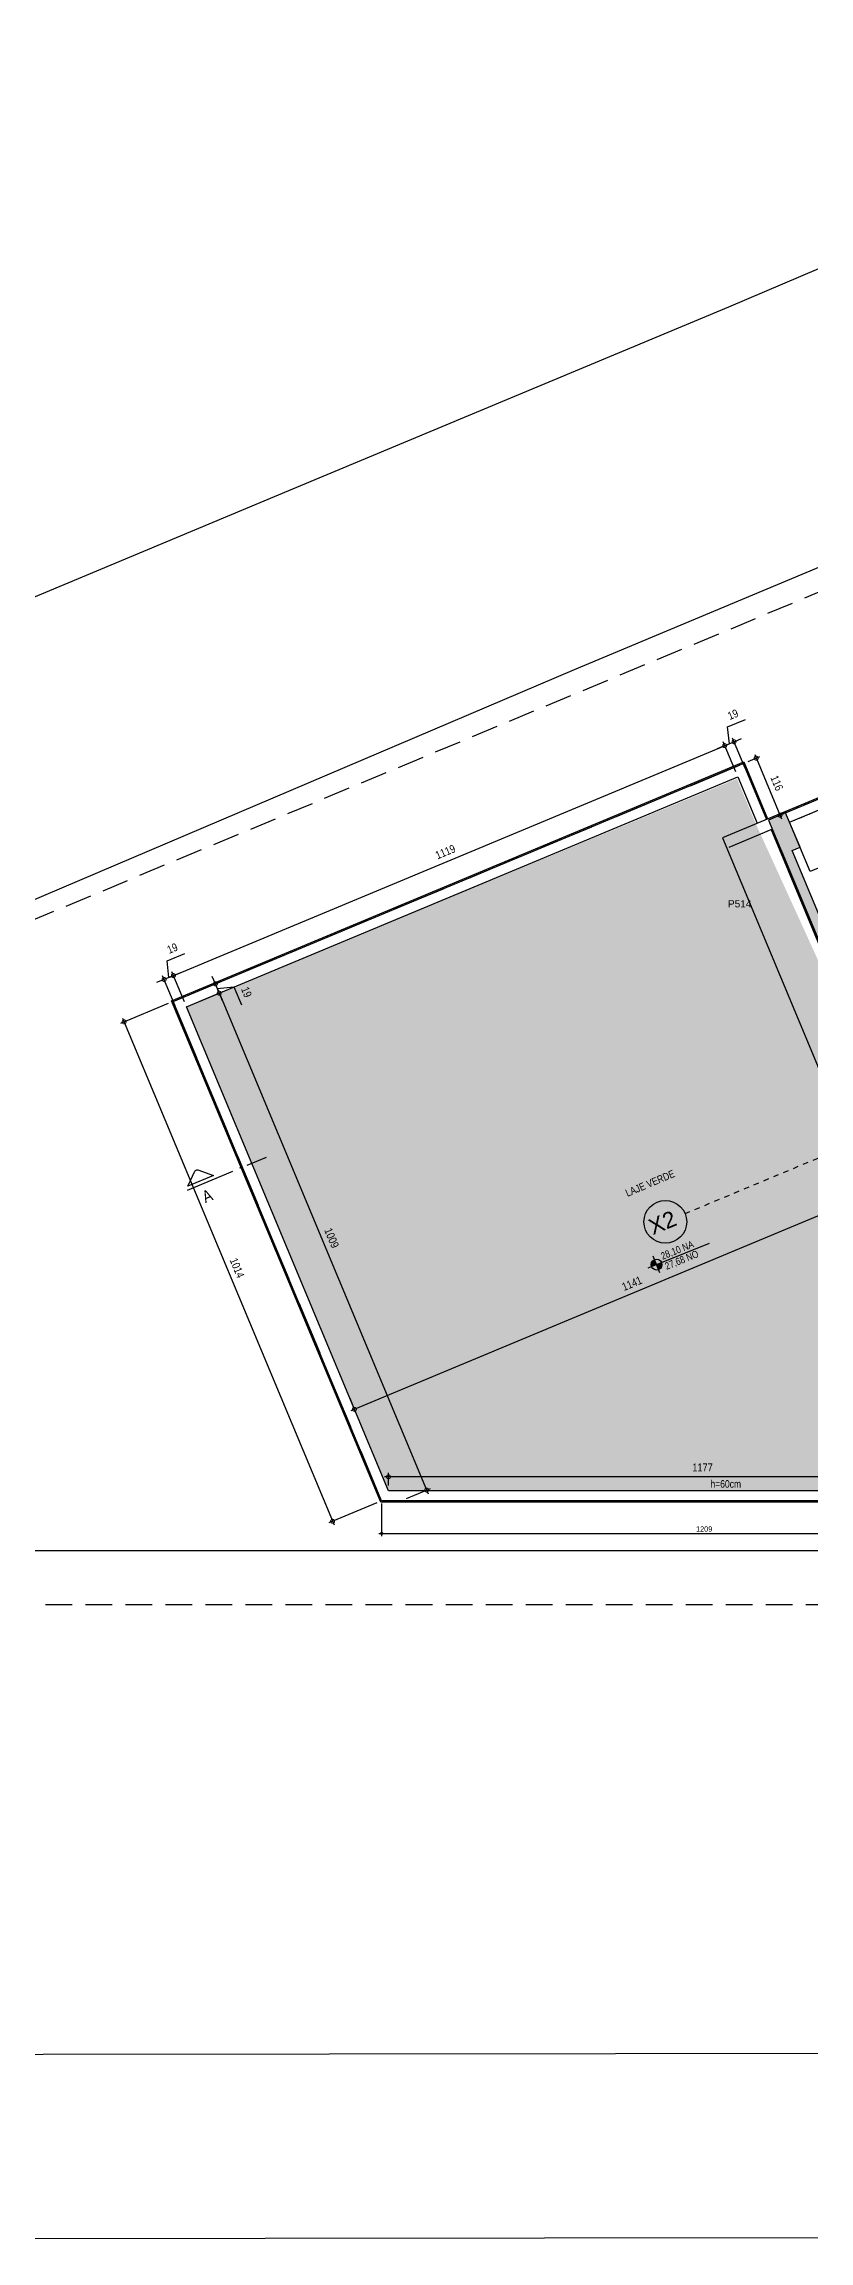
# Model space of a CAD drawing. Header units: metres. Extents: x -133 to 570, y -18 to 184.
# Drawn here: x -89.92 to -75.58, y -17.96 to 23.22 of the extents above; entities that cross this region are included whole.
import ezdxf
from ezdxf.enums import TextEntityAlignment as Align

# ---------------------------------------------------------------- set-up
doc = ezdxf.new("R2010")
doc.units = ezdxf.units.M
doc.linetypes.add('DASHEDX2', pattern=[1.5, 1, -0.5])
doc.linetypes.add('ESTILO_TQS_0004', pattern=[1.12, 0.5, -0.2, 0.01, -0.2, 0.01, -0.2])
for name, color, linetype in [('1', 232, 'DASHEDX2'), ('205', 232, 'ESTILO_TQS_0004'), ('242', 3, 'Continuous'), ('28', 232, 'Continuous'), ('29', 232, 'Continuous'), ('3', 2, 'Continuous'), ('9', 232, 'Continuous'), ('ARQ-ALV ACAB', 4, 'Continuous'), ('ARQ-ALV OSSO', 5, 'Continuous'), ('ARQ-AUX1', 1, 'Continuous'), ('ARQ-AUX2', 2, 'Continuous'), ('ARQ-DIM', 2, 'Continuous'), ('ARQ-DIM EMBASAM', 2, 'Continuous'), ('ARQ-EST', 2, 'Continuous'), ('ARQ-PRJ', 7, 'DASHEDX2'), ('ARQ-SIM', 1, 'Continuous'), ('ARQ-SIM EMBASAM', 1, 'Continuous'), ('ARQ-TXT EMBASAM', 2, 'Continuous'), ('ARQ-VG', 1, 'Continuous'), ('ARQ-VRD', 84, 'Continuous'), ('terreno', 7, 'Continuous')]:
    doc.layers.add(name, color=color, linetype=linetype)
doc.styles.add('Adesa', font='ARIALN.TTF')
doc.styles.get("Standard").update_dxf_attribs({"font": 'arial.ttf'})
doc.dimstyles.new('ADESA 1-0050', dxfattribs={"dimtxt": 0.1, "dimasz": 0.1, "dimexe": 0.05, "dimexo": 0.05, "dimgap": 0.03, "dimtad": 1, "dimdec": 1, "dimlfac": 100, "dimzin": 12, "dimtxsty": 'Adesa', "dimblk": 'DOTSMALL', "dimcen": 1, "dimdle": 0.05, "dimclrd": 1, "dimclre": 1, "dimclrt": 256, "dimazin": 3, "dimtm": 1e-09, "dimtfac": 1, "dimtdec": 1, "dimtmove": 1, "dimatfit": 0, "dimldrblk": 'DOTSMALL', "dimfxl": 0.8, "dimtvp": 2, "dimtolj": 1, "dimtzin": 0, "dimarcsym": 0})
doc.dimstyles.new('ADESA 1-0075', dxfattribs={"dimtxt": 0.15, "dimasz": 0.15, "dimexe": 0.075, "dimexo": 0.1, "dimgap": 0.1, "dimtad": 1, "dimdec": 1, "dimlfac": 100, "dimzin": 12, "dimtxsty": 'Adesa', "dimblk": 'DOTSMALL', "dimcen": 1, "dimdle": 0.075, "dimclrd": 1, "dimclre": 1, "dimclrt": 256, "dimazin": 3, "dimtm": 1e-09, "dimtfac": 1, "dimtdec": 1, "dimtmove": 1, "dimatfit": 0, "dimldrblk": 'DOTSMALL', "dimfxl": 0.8, "dimtvp": 2, "dimtolj": 1, "dimtzin": 0, "dimarcsym": 0})

# ---------------------------------------------------------------- blocks, each defined once
blk = doc.blocks.new('JHGHJ')
blk.add_lwpolyline([(0.9, 2), (-0.1, 2), (-0.1, 0), (0.9, 0)], close=True)
at = {"insert": (0.005, 1.873), "char_height": 0.14, "attachment_point": 1, "style": 'Adesa'}
blk.add_mtext_dynamic_manual_height_columns('M', width=0.37031, gutter_width=1, heights=[0], dxfattribs=at)
blk = doc.blocks.new('_DotSmall')
at = {"color": 0, "linetype": 'ByBlock', "const_width": 0.5}
blk.add_lwpolyline([(-0.0625, 0, 1), (0.0625, 0, 1)], format="xyb", close=True, dxfattribs=at)
blk = doc.blocks.new('*D171')
at = {"layer": 'ARQ-DIM EMBASAM', "color": 1, "lineweight": -2, "transparency": 16777216}
for p, q in [((-83.59, -4.135), (-83.59, -4.745)), ((-71.504, -4.135), (-71.504, -4.745)), ((-83.64, -4.695), (-71.454, -4.695))]:
    blk.add_line(p, q, dxfattribs=at)
at = {"layer": 'Defpoints', "color": 0, "transparency": 16777216}
for p in [(-83.59, -4.085), (-71.504, -4.085), (-71.504, -4.695)]:
    blk.add_point(p, dxfattribs=at)
at = {"layer": 'ARQ-DIM EMBASAM', "color": 1, "lineweight": -2, "transparency": 16777216, "xscale": 0.1, "yscale": 0.1, "zscale": 0.1, "rotation": 180}
blk.add_blockref('_DotSmall', (-83.59, -4.695), dxfattribs=at)
at = {"layer": 'ARQ-DIM EMBASAM', "color": 1, "lineweight": -2, "transparency": 16777216, "xscale": 0.1, "yscale": 0.1, "zscale": 0.1}
blk.add_blockref('_DotSmall', (-71.504, -4.695), dxfattribs=at)
at = {"layer": 'ARQ-DIM EMBASAM', "transparency": 16777216, "insert": (-77.547, -4.614), "char_height": 0.1, "attachment_point": 5, "style": 'Adesa'}
blk.add_mtext('\\A1;1209', dxfattribs=at)
blk = doc.blocks.new('ADESA-SIM CORT')
at = {"color": 2}
for points in [[(0.521, 0), (0, 0)], [(0.706, 0), (0.729, 0)], [(2.14, 0), (0.914, 0)]]:
    blk.add_lwpolyline(points, dxfattribs=at)
at = {"color": 3}
blk.add_lwpolyline([(1.712, 0.367), (1.4, 0.086), (2.1, 0.086), (1.788, 0.367)], dxfattribs=at)
blk.add_lwpolyline([(1.788, 0.367, 0.267949), (1.712, 0.367)], format="xyb", dxfattribs=at)
at = {"color": 3, "style": 'Adesa'}
blk.add_attdef('A', text='', height=0.35, dxfattribs=at).set_placement((1.739, -0.325), align=Align.MIDDLE_CENTER)
blk = doc.blocks.new('*D203')
at = {"layer": 'ARQ-DIM EMBASAM', "color": 1, "lineweight": -2, "transparency": 16777216}
for p, q in [((-76.601, 9.904), (-76.097, 8.697)), ((-76.724, 9.771), (-76.503, 9.864)), ((-76.279, 8.703), (-76.057, 8.795))]:
    blk.add_line(p, q, dxfattribs=at)
at = {"layer": 'Defpoints', "color": 0, "transparency": 16777216}
for p in [(-76.817, 9.733), (-76.371, 8.664), (-76.126, 8.766)]:
    blk.add_point(p, dxfattribs=at)
at = {"layer": 'ARQ-DIM EMBASAM', "color": 1, "lineweight": -2, "transparency": 16777216, "xscale": 0.15, "yscale": 0.15, "zscale": 0.15}
for p, rotation in [((-76.572, 9.835), 112.6485459448839), ((-76.126, 8.766), 292.6485459448839)]:
    blk.add_blockref('_DotSmall', p, dxfattribs=dict(at, rotation=rotation))
at = {"layer": 'ARQ-DIM EMBASAM', "transparency": 16777216, "insert": (-76.186, 9.369), "char_height": 0.15, "attachment_point": 5, "rotation": 292.6485, "style": 'Adesa'}
blk.add_mtext('\\A1;116', dxfattribs=at)
blk = doc.blocks.new('*D204')
at = {"layer": 'ARQ-DIM EMBASAM', "color": 1, "lineweight": -2, "transparency": 16777216}
for p, q in [((-87.588, 5.238), (-88.484, 4.864)), ((-88.444, 4.962), (-84.48, -4.537)), ((-83.682, -4.123), (-84.578, -4.497))]:
    blk.add_line(p, q, dxfattribs=at)
at = {"layer": 'Defpoints', "color": 0, "transparency": 16777216}
for p in [(-87.496, 5.276), (-83.59, -4.085), (-84.509, -4.468)]:
    blk.add_point(p, dxfattribs=at)
at = {"layer": 'ARQ-DIM EMBASAM', "color": 1, "lineweight": -2, "transparency": 16777216, "xscale": 0.15, "yscale": 0.15, "zscale": 0.15}
for p, rotation in [((-88.415, 4.893), 112.6487376832031), ((-84.509, -4.468), 292.6487376832031)]:
    blk.add_blockref('_DotSmall', p, dxfattribs=dict(at, rotation=rotation))
at = {"layer": 'ARQ-DIM EMBASAM', "transparency": 16777216, "insert": (-86.299, 0.28), "char_height": 0.15, "attachment_point": 5, "rotation": 292.6487, "style": 'Adesa'}
blk.add_mtext('\\A1;1014', dxfattribs=at)
blk = doc.blocks.new('NipAcOs')
at = {"layer": 'ARQ-SIM'}
h = blk.add_hatch(color=256, dxfattribs=at)
h.dxf.hatch_style = 1
h.paths.add_polyline_path([(0, 0.15, 0.414214), (-0.15, 0), (0, 0)])
h.paths.add_polyline_path([(0.15, 0), (0, 0), (0, -0.15, 0.414214)])
for p, q in [((-0.25, 0), (0.15, 0)), ((0, -0.25), (0, 0.25)), ((0.15, 0), (1.583, 0))]:
    blk.add_line(p, q, dxfattribs=at)
blk.add_circle((0, 0), 0.15, dxfattribs=at)
at = {"style": 'Adesa'}
for p in [(0.204, 0.06), (0.204, -0.24)]:
    blk.add_attdef('000,00', p, '', height=0.2, dxfattribs=at)
blk = doc.blocks.new('*D256')
at = {"layer": 'ARQ-DIM EMBASAM', "color": 1, "lineweight": -2, "transparency": 16777216}
for p, q in [((-73.655, 2.234), (-73.539, 1.955)), ((-73.499, 2.053), (-84.169, -2.399)), ((-84.187, -2.161), (-84.071, -2.439))]:
    blk.add_line(p, q, dxfattribs=at)
at = {"layer": 'Defpoints', "color": 0, "transparency": 16777216}
for p in [(-73.694, 2.326), (-84.225, -2.069), (-84.1, -2.37)]:
    blk.add_point(p, dxfattribs=at)
at = {"layer": 'ARQ-DIM EMBASAM', "color": 1, "lineweight": -2, "transparency": 16777216, "xscale": 0.15, "yscale": 0.15, "zscale": 0.15}
for p, rotation in [((-73.568, 2.024), 22.64874398393606), ((-84.1, -2.37), 202.6487439839361)]:
    blk.add_blockref('_DotSmall', p, dxfattribs=dict(at, rotation=rotation))
at = {"layer": 'ARQ-DIM EMBASAM', "transparency": 16777216, "insert": (-78.901, -0.011), "char_height": 0.15, "attachment_point": 5, "rotation": 22.6487, "style": 'Adesa'}
blk.add_mtext('\\A1;1141', dxfattribs=at)
blk = doc.blocks.new('*D257')
at = {"layer": 'ARQ-DIM EMBASAM', "color": 1, "lineweight": -2, "transparency": 16777216}
for p, q in [((-87.011, 5.272), (-86.564, 5.459)), ((-86.662, 5.499), (-82.718, -3.953)), ((-83.125, -4.042), (-82.678, -3.855))]:
    blk.add_line(p, q, dxfattribs=at)
at = {"layer": 'Defpoints', "color": 0, "transparency": 16777216}
for p in [(-87.104, 5.234), (-83.218, -4.08), (-82.747, -3.884)]:
    blk.add_point(p, dxfattribs=at)
at = {"layer": 'ARQ-DIM EMBASAM', "color": 1, "lineweight": -2, "transparency": 16777216, "xscale": 0.15, "yscale": 0.15, "zscale": 0.15}
for p, rotation in [((-86.633, 5.43), 112.6487440710649), ((-82.747, -3.884), 292.6487440710649)]:
    blk.add_blockref('_DotSmall', p, dxfattribs=dict(at, rotation=rotation))
at = {"layer": 'ARQ-DIM EMBASAM', "transparency": 16777216, "insert": (-84.527, 0.841), "char_height": 0.15, "attachment_point": 5, "rotation": 292.6487, "style": 'Adesa'}
blk.add_mtext('\\A1;1009', dxfattribs=at)
blk = doc.blocks.new('*D258')
at = {"layer": 'ARQ-DIM EMBASAM', "color": 1, "lineweight": -2, "transparency": 16777216}
for p, q in [((-86.769, 5.579), (-86.637, 5.634)), ((-86.706, 5.605), (-86.764, 5.744)), ((-86.633, 5.43), (-86.706, 5.605)), ((-86.633, 5.43), (-86.706, 5.605)), ((-86.695, 5.404), (-86.564, 5.459)), ((-86.67, 5.517), (-86.357, 5.55)), ((-86.633, 5.43), (-86.576, 5.291)), ((-86.357, 5.55), (-86.216, 5.213))]:
    blk.add_line(p, q, dxfattribs=at)
at = {"layer": 'Defpoints', "color": 0, "transparency": 16777216}
for p in [(-86.861, 5.541), (-86.788, 5.365), (-86.706, 5.605)]:
    blk.add_point(p, dxfattribs=at)
at = {"layer": 'ARQ-DIM EMBASAM', "color": 1, "lineweight": -2, "transparency": 16777216, "xscale": 0.15, "yscale": 0.15, "zscale": 0.15}
for p, rotation in [((-86.706, 5.605), 292.6511610020187), ((-86.633, 5.43), 112.6511610020188)]:
    blk.add_blockref('_DotSmall', p, dxfattribs=dict(at, rotation=rotation))
at = {"layer": 'ARQ-DIM EMBASAM', "transparency": 16777216, "insert": (-86.123, 5.45), "char_height": 0.15, "attachment_point": 5, "rotation": 292.6512, "style": 'Adesa'}
blk.add_mtext('\\A1;19', dxfattribs=at)
blk = doc.blocks.new('*D260')
at = {"layer": 'ARQ-DIM EMBASAM', "color": 1, "lineweight": -2, "transparency": 16777216}
for p, q in [((-71.618, -3.635), (-83.538, -3.635)), ((-83.463, -3.795), (-83.463, -3.56)), ((-71.693, -3.795), (-71.693, -3.56))]:
    blk.add_line(p, q, dxfattribs=at)
at = {"layer": 'Defpoints', "color": 0, "transparency": 16777216}
for p in [(-83.463, -3.635), (-83.463, -3.895), (-71.693, -3.895)]:
    blk.add_point(p, dxfattribs=at)
at = {"layer": 'ARQ-DIM EMBASAM', "color": 1, "lineweight": -2, "transparency": 16777216, "xscale": 0.15, "yscale": 0.15, "zscale": 0.15, "rotation": 180}
blk.add_blockref('_DotSmall', (-83.463, -3.635), dxfattribs=at)
at = {"layer": 'ARQ-DIM EMBASAM', "color": 1, "lineweight": -2, "transparency": 16777216, "xscale": 0.15, "yscale": 0.15, "zscale": 0.15}
blk.add_blockref('_DotSmall', (-71.693, -3.635), dxfattribs=at)
at = {"layer": 'ARQ-DIM EMBASAM', "transparency": 16777216, "insert": (-77.578, -3.46), "char_height": 0.15, "attachment_point": 5, "style": 'Adesa'}
blk.add_mtext('\\A1;1177', dxfattribs=at)
blk = doc.blocks.new('*D261')
at = {"layer": 'ARQ-DIM', "color": 1, "lineweight": -2, "transparency": 16777216}
for p, q in [((-87.612, 6.037), (-87.276, 6.177)), ((-87.58, 5.723), (-87.612, 6.037)), ((-87.286, 5.266), (-87.521, 5.829)), ((-87.492, 5.76), (-87.354, 5.818)), ((-87.667, 5.687), (-87.806, 5.629)), ((-87.461, 5.193), (-87.696, 5.756)), ((-87.492, 5.76), (-87.667, 5.687)), ((-87.492, 5.76), (-87.667, 5.687))]:
    blk.add_line(p, q, dxfattribs=at)
at = {"layer": 'Defpoints', "color": 0, "transparency": 16777216}
for p in [(-87.667, 5.687), (-87.423, 5.101, 0), (-87.248, 5.174, 0)]:
    blk.add_point(p, dxfattribs=at)
at = {"layer": 'ARQ-DIM', "color": 1, "lineweight": -2, "transparency": 16777216, "xscale": 0.15, "yscale": 0.15, "zscale": 0.15}
for p, rotation in [((-87.492, 5.76), 202.6487376832032), ((-87.667, 5.687), 22.64873768320324)]:
    blk.add_blockref('_DotSmall', p, dxfattribs=dict(at, rotation=rotation))
at = {"layer": 'ARQ-DIM', "transparency": 16777216, "insert": (-87.512, 6.27), "char_height": 0.15, "attachment_point": 5, "rotation": 22.6487, "style": 'Adesa'}
blk.add_mtext('\\A1;19', dxfattribs=at)
blk = doc.blocks.new('*D262')
at = {"layer": 'ARQ-DIM', "color": 1, "lineweight": -2, "transparency": 16777216}
for p, q in [((-87.561, 5.731), (-77.094, 10.099)), ((-76.957, 9.576), (-77.192, 10.139)), ((-87.286, 5.266), (-87.521, 5.829))]:
    blk.add_line(p, q, dxfattribs=at)
at = {"layer": 'Defpoints', "color": 0, "transparency": 16777216}
for p in [(-77.163, 10.07), (-76.919, 9.484, 0), (-87.248, 5.174, 0)]:
    blk.add_point(p, dxfattribs=at)
at = {"layer": 'ARQ-DIM', "color": 1, "lineweight": -2, "transparency": 16777216, "xscale": 0.15, "yscale": 0.15, "zscale": 0.15}
for p, rotation in [((-77.163, 10.07), 22.64873028997257), ((-87.492, 5.76), 202.6487302899726)]:
    blk.add_blockref('_DotSmall', p, dxfattribs=dict(at, rotation=rotation))
at = {"layer": 'ARQ-DIM', "transparency": 16777216, "insert": (-82.396, 8.078), "char_height": 0.15, "attachment_point": 5, "rotation": 22.6487, "style": 'Adesa'}
blk.add_mtext('\\A1;1119', dxfattribs=at)
blk = doc.blocks.new('*D263')
at = {"layer": 'ARQ-DIM', "color": 1, "lineweight": -2, "transparency": 16777216}
for p, q in [((-77.108, 10.42), (-76.771, 10.56)), ((-77.075, 10.106), (-77.108, 10.42)), ((-77.163, 10.07), (-77.302, 10.012)), ((-76.957, 9.576), (-77.192, 10.139)), ((-77.163, 10.07), (-76.988, 10.143)), ((-77.163, 10.07), (-76.988, 10.143)), ((-76.782, 9.649), (-77.017, 10.212)), ((-76.988, 10.143), (-76.849, 10.201))]:
    blk.add_line(p, q, dxfattribs=at)
at = {"layer": 'Defpoints', "color": 0, "transparency": 16777216}
for p in [(-76.988, 10.143), (-76.919, 9.484, 0), (-76.743, 9.557, 0)]:
    blk.add_point(p, dxfattribs=at)
at = {"layer": 'ARQ-DIM', "color": 1, "lineweight": -2, "transparency": 16777216, "xscale": 0.15, "yscale": 0.15, "zscale": 0.15}
for p, rotation in [((-77.163, 10.07), 22.64873028997242), ((-76.988, 10.143), 202.6487302899724)]:
    blk.add_blockref('_DotSmall', p, dxfattribs=dict(at, rotation=rotation))
at = {"layer": 'ARQ-DIM', "transparency": 16777216, "insert": (-77.008, 10.653), "char_height": 0.15, "attachment_point": 5, "rotation": 22.6487, "style": 'Adesa'}
blk.add_mtext('\\A1;19', dxfattribs=at)
blk = doc.blocks.new('terreno + circ vert')
at = {"layer": 'ARQ-AUX1'}
blk.add_lwpolyline([(-108.1435, 15.4387), (-108.0132, 11.2444, 0.5256856), (-102.4716, 7.6784), (-85.2527, 14.881), (-77.0823, 18.2944), (-68.6961, 21.8707), (-34.2915, 36.5881, 0.3100349), (-31.8672, 40.4096), (-32.0392, 45.1872)], format="xyb", dxfattribs=at)
for points in [[(-132.8558, -14.5091), (76.3731, -14.2627)], [(-132.8514, -17.9591), (76.3775, -17.7127)]]:
    blk.add_lwpolyline(points, dxfattribs=at)
at = {"layer": 'ARQ-AUX2'}
blk.add_lwpolyline([(-38.7204, -5.025), (-98.7204, -5.025), (-98.7204, -6.3233), (-100.1347, -7.6164, -0.2181845), (-104.0373, -5.9813, -0.3681428), (-104.1124, 0.3352, -0.1038207), (-102.2922, 1.9977), (-101.1746, 2.4667), (-79.9769, 11.499), (-64.6872, 17.9037), (-47.6349, 25.1734, 0.004837), (-33.9339, 29.6502, 0.3216599)], format="xyb", dxfattribs=at)
at = {"layer": 'ARQ-EST', "color": 102}
blk.add_lwpolyline([(45.0315, 1.1617, 0.011807), (45.0465, 1.811), (45.1211, 8.4606), (42.945, 9.4812), (35.5548, 12.9472), (27.5061, 16.8929), (22.1014, 19.5405), (15.0017, 23.0148), (8.3251, 26.282), (0.4895, 30.0914), (-5.8932, 33.2362), (-11.2422, 35.8718), (-77.2068, 8.3436), (-72.4625, -3.025), (39.7459, -3.025), (40.5291, -3.025, 0.3925275), (45.0315, 1.1617)], format="xyb", dxfattribs=at)
at = {"layer": 'ARQ-PRJ', "color": 1, "ltscale": 0.5}
blk.add_lwpolyline([(48.0419, 1.3908), (48.1056, 7.0609), (42.945, 9.4812), (35.5548, 12.9472), (27.5061, 16.8929), (22.1014, 19.5405), (15.0017, 23.0148), (8.3251, 26.282), (0.4895, 30.0914), (-5.8932, 33.2362), (-12.2759, 36.3811), (-18.9156, 39.6675), (-31.5995, 31.2229), (-104.3835, 0.8491), (-104.1403, -6.025), (40.5424, -6.025, 0.4109303)], format="xyb", close=True, dxfattribs=at)
at = {"layer": 'Defpoints'}
blk.add_lwpolyline([(45.0315, 1.1617, 0.0118069), (45.0465, 1.811), (45.1211, 8.4606), (42.945, 9.4812), (35.5548, 12.9472), (27.5061, 16.8929), (22.1014, 19.5405), (15.0017, 23.0148), (8.3251, 26.282), (0.4895, 30.0914), (-5.8932, 33.2362), (-11.2422, 35.8718), (-77.2068, 8.3436), (-72.4625, -3.025), (39.7459, -3.025), (40.5292, -3.025, 0.3925339)], format="xyb", close=True, dxfattribs=at)
blk = doc.blocks.new('est-lo-26-4s2-r00')
at = {"layer": '3'}
h = blk.add_hatch(color=8, dxfattribs=at)
h.dxf.hatch_style = 1
h.paths.add_polyline_path([(-2992.8, -2270.2), (-3019.8, -2205.6), (-3034.5, -2211.8), (-3140.1, -1958.9), (-3125.3, -1952.8), (-3148.4, -1897.4), (-3180.7, -1910.9), (-3025.1, -2283.7)])
h.paths.add_polyline_path([(-3206.6, -1758), (-3258.6, -1633.5), (-3290.9, -1646.9), (-3238.9, -1771.5)])
h.paths.add_polyline_path([(-3349, -1507.6), (-3316.7, -1494.1), (-3339.8, -1438.7), (-3354.6, -1444.9), (-3459.4, -1193.9), (-3444.6, -1187.7), (-3471.6, -1123.1), (-3503.9, -1136.6)])
h.paths.add_polyline_path([(-306.7, -556.4), (-324.2, -563.7), (-113.5, -1068.5), (37.8, -1005.3), (30.5, -987.8), (-103.3, -1043.7)])
h.paths.add_polyline_path([(-359.3, -578.4), (-336.2, -633.7), (-321.4, -627.5), (-160.8, -1012.4), (-175.5, -1018.5), (-140.1, -1103.5), (-87.5, -1081.5), (-94.7, -1064.2), (-115.1, -1072.7), (-327, -564.9)])
h.paths.add_polyline_path([(395.9, -855.9), (368.9, -791.3), (354.2, -797.5), (193.5, -412.6), (208.3, -406.5), (185.2, -351.1), (-61.2, -453.9), (-28.1, -533.3), (-10.5, -526), (-36.4, -464.2), (160.2, -382.1), (356.3, -851.9), (159.7, -933.9), (133.1, -870.2), (115.6, -877.5), (142.2, -941.2), (123.7, -948.9), (131, -966.4)])
h.paths.add_polyline_path([(-627.4, 63.9), (-600.4, -0.7), (-585.6, 5.5), (-425.8, -377.5), (-440.5, -383.6), (-417.4, -439), (-385.1, -425.5), (-595.1, 77.4)])
h.paths.add_polyline_path([(-82.9, 291.2), (-592.3, 78.6), (-382.4, -424.4), (-364.8, -417), (-567.4, 68.4), (-107.9, 260.2), (-6.9, 18.4), (-242.3, -79.8), (-140.6, -323.5), (-70, -294), (-77.3, -276.5), (-130.4, -298.6), (-217.4, -90), (0.4, 0.9), (87.4, -207.7), (34.4, -229.8), (41.7, -247.4), (127, -211.8), (103.9, -156.4), (89.2, -162.5), (-70.7, 220.4), (-55.9, 226.6)])
h.paths.add_polyline_path([(2148.7, 313.5), (2171.8, 258.1), (2186.6, 264.2), (2292.1, 11.4), (2277.4, 5.2), (2304.3, -59.4), (2336.6, -45.9), (2181, 326.9)])
h.paths.add_polyline_path([(2122.9, 466.3), (2070.9, 590.9), (2038.6, 577.4), (2090.6, 452.8)])
h.paths.add_polyline_path([(1825.6, 1087.7), (1852.5, 1023.1), (1867.3, 1029.3), (1972.1, 778.3), (1957.3, 772.1), (1980.4, 716.7), (2012.7, 730.2), (1857.9, 1101.2)])
h.paths.add_polyline_path([(687.2, -2304.2), (747.2, -2304.2), (747.2, -2285.2), (687.2, -2285.2)])
h.paths.add_polyline_path([(172.1, -2304.2), (222.1, -2304.2), (222.1, -2285.2), (172.1, -2285.2)])
h.paths.add_polyline_path([(-362.9, -2304.2), (-302.9, -2304.2), (-302.9, -2285.2), (-362.9, -2285.2)])
h.paths.add_polyline_path([(-687.9, -2304.2), (-627.9, -2304.2), (-627.9, -2285.2), (-687.9, -2285.2)])
h.paths.add_polyline_path([(-1267.9, -2304.2), (-1207.9, -2304.2), (-1207.9, -2285.2), (-1267.9, -2285.2)])
h.paths.add_polyline_path([(-1847.9, -2304.2), (-1787.9, -2304.2), (-1787.9, -2285.2), (-1847.9, -2285.2)])
h.paths.add_polyline_path([(-2427.9, -2304.2), (-2367.9, -2304.2), (-2367.9, -2285.2), (-2427.9, -2285.2)])
h.paths.add_polyline_path([(-2506.5, -2067.2), (-2474.2, -2053.8), (-2512.7, -1961.5), (-2545, -1975)])
h.paths.add_polyline_path([(197.1, -1873.2), (222.1, -1873.2), (222.1, -1803.2), (197.1, -1803.2)])
h.paths.add_polyline_path([(-327.9, -1873.2), (-302.9, -1873.2), (-302.9, -1803.2), (-327.9, -1803.2)])
h.paths.add_polyline_path([(-852.9, -1873.2), (-827.9, -1873.2), (-827.9, -1803.2), (-852.9, -1803.2)])
h.paths.add_polyline_path([(722.1, -1851.2), (747.1, -1851.2), (747.1, -1781.2), (722.1, -1781.2)])
h.paths.add_polyline_path([(-2008.1, -1859.3), (-1971.2, -1843.9), (-2009.7, -1751.6), (-2046.7, -1767)])
h.paths.add_polyline_path([(-1509.8, -1651.3), (-1477.5, -1637.8), (-1516, -1545.5), (-1548.3, -1559)])
h.paths.add_polyline_path([(-2727, -1538.9), (-2694.7, -1525.4), (-2733.2, -1433.1), (-2765.5, -1446.6)])
h.paths.add_polyline_path([(722.1, -1393.2), (747.1, -1393.2), (747.1, -1323.2), (722.1, -1323.2)])
h.paths.add_polyline_path([(-1016, -1445.3), (-983.7, -1431.8), (-1022.3, -1339.5), (-1054.6, -1353)])
h.paths.add_polyline_path([(-2180.3, -1446.7), (-2143.4, -1431.3), (-2181.9, -1339.1), (-2218.8, -1354.5)])
h.paths.add_polyline_path([(-522.3, -1239.1), (-490.1, -1225.7), (-528.6, -1133.4), (-560.9, -1146.9)])
h.paths.add_polyline_path([(-1682, -1238.8), (-1649.7, -1225.3), (-1688.2, -1133), (-1720.5, -1146.5)])
h.paths.add_polyline_path([(-2277, -1215.1), (-2240.1, -1199.7), (-2278.6, -1107.4), (-2315.5, -1122.8)])
h.paths.add_polyline_path([(-1188.2, -1032.7), (-1155.9, -1019.2), (-1194.5, -926.9), (-1226.8, -940.4)])
h.paths.add_polyline_path([(-1778.6, -1007.1), (-1746.3, -993.6), (-1784.9, -901.4), (-1817.2, -914.8)])
h.paths.add_polyline_path([(-2946.7, -1012.4), (-2914.4, -998.9), (-2952.9, -906.7), (-2985.2, -920.1)])
h.paths.add_polyline_path([(349, -899.3), (404.4, -876.2), (397, -858.7), (341.7, -881.8)])
h.paths.add_polyline_path([(-694.5, -826.6), (-662.2, -813.1), (-700.7, -720.9), (-733, -734.3)])
h.paths.add_polyline_path([(769.3, -730.4), (801.6, -716.9), (792, -693.8), (759.7, -707.3)])
h.paths.add_polyline_path([(-1284.9, -801.1), (-1252.6, -787.6), (-1291.1, -695.3), (-1323.4, -708.8)])
h.paths.add_polyline_path([(-2448.4, -804.4), (-2411.5, -789), (-2450, -696.7), (-2486.9, -712.2)])
h.paths.add_polyline_path([(72.8, -775.1), (90.4, -767.8), (32.2, -628.4), (14.7, -635.7)], flags=17)
h.paths.add_polyline_path([(793.6, -689.9), (825.9, -676.4), (787.4, -584.1), (755.1, -597.6)])
h.paths.add_polyline_path([(-791.2, -595), (-758.9, -581.5), (-797.4, -489.2), (-829.7, -502.7)])
h.paths.add_polyline_path([(-1950, -596.5), (-1917.7, -583), (-1956.3, -490.7), (-1988.6, -504.2)])
h.paths.add_polyline_path([(1289.2, -483.1), (1326.1, -467.7), (1287.6, -375.4), (1250.7, -390.8)])
h.paths.add_polyline_path([(-1456.3, -390.4), (-1424, -376.9), (-1462.5, -284.6), (-1494.8, -298.1)])
h.paths.add_polyline_path([(1792.2, -273.1), (1824.5, -259.7), (1785.9, -167.4), (1753.6, -180.9)])
h.paths.add_polyline_path([(621.5, -277.4), (653.8, -263.9), (615.2, -171.6), (582.9, -185.1)])
h.paths.add_polyline_path([(-962.6, -184.3), (-930.3, -170.8), (-968.8, -78.6), (-1001.1, -92)])
h.paths.add_polyline_path([(1117, -70.5), (1153.9, -55.1), (1115.4, 37.1), (1078.5, 21.7)])
h.paths.add_polyline_path([(524.8, -45.7), (557.1, -32.3), (518.6, 60), (486.3, 46.5)])
h.paths.add_polyline_path([(1020.4, 161.1), (1057.3, 176.5), (1018.8, 268.8), (981.8, 253.4)])
h.paths.add_polyline_path([(1571.6, 255.2), (1603.9, 268.7), (1565.4, 360.9), (1533.1, 347.5)])
h.paths.add_polyline_path([(353.4, 364.9), (385.7, 378.4), (347.2, 470.7), (314.9, 457.2)])
h.paths.add_polyline_path([(849, 571.8), (885.9, 587.2), (847.4, 679.4), (810.4, 664)])
h.paths.add_polyline_path([(1351.9, 781.7), (1384.2, 795.1), (1345.7, 887.4), (1313.4, 874)])
at = {"layer": '1'}
for points in [[(-2985.2, -920.1), (-3471.6, -1123.1)], [(-3464.3, -1140.7), (-2977.9, -937.7)]]:
    blk.add_lwpolyline(points, dxfattribs=at)
at = {"layer": '205'}
blk.add_line((-3660.1, -1874.2), (2213.2, 577.1), dxfattribs=at)
at = {"layer": '242', "linetype": 'Continuous'}
blk.add_line((-3524.9, -1158.9), (-3524.9, -1158.9), dxfattribs=at)
at = {"layer": '28'}
blk.add_circle((-3697, -1889.6), 40, dxfattribs=at)
at = {"layer": '3'}
blk.add_line((-3524.9, -1158.9), (-3524.9, -1158.9), dxfattribs=at)
blk.add_lwpolyline([(-3349, -1507.6), (-3316.7, -1494.1), (-3339.8, -1438.7), (-3354.6, -1444.9), (-3459.4, -1193.9), (-3444.6, -1187.7), (-3471.6, -1123.1), (-3503.9, -1136.6), (-3349, -1507.6)], dxfattribs=at)
at = {"layer": '29'}
blk.add_text('X2', height=30, rotation=22.654, dxfattribs=at).set_placement((-3720.4, -1914.8))
at = {"layer": '9'}
blk.add_text('P514', height=13.5, dxfattribs=at).set_placement((-3579.7, -1300.3))

msp = doc.modelspace()

# ---------------------------------------------------------------- hatches: boundary and pattern name
at = {"layer": 'ARQ-VRD'}
h = msp.add_hatch(dxfattribs=at)
h.set_pattern_fill('GRASS', color=256, scale=0.01)
h.set_pattern_definition([(90, (0, -0.01016), (-0.17960512, 0.17960512), [0.047625, -0.31158524]), (45, (0, -0.01016), (-0.1796051, 0.1796051), [0.047625, -0.206375]), (135, (0, -0.01016), (-0.1796051, -0.1796051), [0.047625, -0.206375])])
h.paths.add_polyline_path([(-83.4634, -3.8949), (-71.6918, -3.8948), (-71.6904, -3.0256), (-71.4872, -3.0263), (-73.8209, 2.5605), (-76.5706, 8.5839), (-76.9322, 9.4504), (-87.2476, 5.1741)])

# ---------------------------------------------------------------- linework, layer by layer
at = {"layer": 'ARQ-ALV ACAB', "elevation": 0}
for points in [[(-76.3761, 8.6903), (-65.815, 13.0977)], [(-71.4754, -3.0262), (-71.4789, -4.1099), (-83.6067, -4.1099), (-87.5288, 5.2897), (-76.8031, 9.7651), (-76.3578, 8.6979)], [(-76.3011, 8.5083), (-74.6413, 4.5311)]]:
    msp.add_lwpolyline(points, dxfattribs=at)
at = {"layer": 'ARQ-ALV OSSO', "elevation": 0}
for points in [[(-76.0204, 8.8089), (-66.1737, 12.9186)], [(-75.9477, 8.6345), (-71.0841, 10.6638)], [(-76.2979, 8.4888), (-77.0876, 8.1593)], [(-76.2797, 8.5173), (-76.2797, 8.5173)], [(-76.2797, 8.5173), (-76.2797, 8.5173)], [(-76.1073, 8.1082), (-74.6299, 4.5684)]]:
    msp.add_lwpolyline(points, dxfattribs=at)
at = {"layer": 'ARQ-AUX2', "elevation": 0}
for points in [[(-71.5004, -3.0262), (-71.5038, -4.0849), (-83.59, -4.0849), (-87.4961, 5.2763), (-76.8165, 9.7324), (-76.3809, 8.6883)], [(-71.6904, -3.0256), (-71.6932, -3.8949), (-83.4634, -3.8949), (-87.2476, 5.1741), (-76.9187, 9.4839), (-76.5562, 8.6152)]]:
    msp.add_lwpolyline(points, dxfattribs=at)
at = {"layer": 'ARQ-PRJ', "elevation": 0}
msp.add_lwpolyline([(-71.5004, -3.0262), (-71.5038, -4.0849), (-83.59, -4.0849), (-87.4961, 5.2763), (-76.8165, 9.7324), (-76.3809, 8.6883)], dxfattribs=at)

# ---------------------------------------------------------------- block references
at = {"linetype": 'Continuous', "xscale": 0.01, "yscale": 0.01, "zscale": 0.01}
msp.add_blockref('est-lo-26-4s2-r00', (-41.3049, 20.0411), dxfattribs=at)
at = {"layer": 'ARQ-SIM'}
ref = msp.add_blockref('ADESA-SIM CORT', (-85.7464, 2.3583), dxfattribs=dict(at, xscale=-0.75, yscale=0.75, zscale=0.75, rotation=22.64917839319863))
ref.add_attrib('A', 'A', dxfattribs={"layer": '0', "color": 4, "height": 0.225, "rotation": 22.64918, "style": 'Adesa'}).set_placement((-86.8565, 1.6312), align=Align.MIDDLE_CENTER)
at = {"layer": 'ARQ-SIM EMBASAM'}
ref = msp.add_blockref('NipAcOs', (-78.4389, 0.3426, 0), dxfattribs=dict(at, xscale=0.6750000000000002, yscale=0.6750000000000002, zscale=0.6750000000000002, rotation=22))
ref.add_attrib('000,00', '27,68 NO', (-78.2506, 0.244, 0), dxfattribs={"layer": '0', "color": 2, "height": 0.135, "rotation": 22, "style": 'Adesa'})
ref.add_attrib('000,00', '28,10 NA', (-78.3264, 0.4317, 0), dxfattribs={"layer": '0', "color": 2, "height": 0.135, "rotation": 22, "style": 'Adesa'})
at = {"layer": 'ARQ-VG', "xscale": -1, "rotation": 292.6254837993151}
msp.add_blockref('JHGHJ', (-75.601, 7.8039, 0), dxfattribs=at)
at = {"layer": 'terreno'}
msp.add_blockref('terreno + circ vert', (0, 0), dxfattribs=at)

# ---------------------------------------------------------------- texts
at = {"layer": 'ARQ-TXT EMBASAM', "style": 'Adesa'}
msp.add_text('h=60cm', height=0.14, dxfattribs=at).set_placement((-77.4304, -3.8374, 0))
at = {"layer": 'ARQ-TXT EMBASAM', "insert": (-79.0394, 1.7405, 0), "char_height": 0.14, "width": 1.472454, "attachment_point": 1, "rotation": 23, "style": 'Adesa'}
msp.add_mtext('LAJE VERDE', dxfattribs=at)

# ---------------------------------------------------------------- dimensions: what is measured, and where the dimension line sits
at = {"layer": 'ARQ-DIM'}
for p1, p2, distance, picture, middle in [((-76.9187, 9.4839, 0), (-76.7434, 9.5571, 0), 0.6348, '*D263', (-77.0838, 10.621)), ((-87.2476, 5.1741, 0), (-87.4229, 5.101, 0), -0.6348, '*D261', (-87.588, 6.2381))]:
    dim = msp.add_aligned_dim(p1=p1, p2=p2, distance=distance, dimstyle='ADESA 1-0075', dxfattribs=at)
    dim.commit()
    dim.dimension.update_dxf_attribs({"geometry": picture, "text_midpoint": middle})
dim = msp.add_aligned_dim(p1=(-87.2476, 5.1741, 0), p2=(-76.9187, 9.4839, 0), distance=0.6348, dimstyle='ADESA 1-0075', override={"dimdec": 0}, dxfattribs=at)
dim.commit()
dim.dimension.update_dxf_attribs({"geometry": '*D262', "text_midpoint": (-82.3956, 8.0779)})
at = {"layer": 'ARQ-DIM EMBASAM'}
for p1, p2, distance, picture, middle in [((-76.8167, 9.7329), (-76.3708, 8.6643), 0.2653, '*D203', (-76.1859, 9.3687)), ((-87.1037, 5.2335, 0), (-83.2175, -4.08, 0), 0.5097, '*D257', (-84.5272, 0.841, 0)), ((-87.4961, 5.2763), (-83.59, -4.0849), -0.9957, '*D204', (-86.299, 0.2803)), ((-73.6937, 2.3259, 0), (-84.2255, -2.0686, 0), 0.3266, '*D256', (-78.9013, -0.011, 0))]:
    dim = msp.add_aligned_dim(p1=p1, p2=p2, distance=distance, dimstyle='ADESA 1-0075', override={"dimdec": 0}, dxfattribs=at)
    dim.commit()
    dim.dimension.update_dxf_attribs({"geometry": picture, "text_midpoint": middle})
dim = msp.add_aligned_dim(p1=(-86.7877, 5.3654, 0), p2=(-86.8609, 5.5407, 0), distance=-0.1674, dimstyle='ADESA 1-0075', dxfattribs=at)
dim.commit()
dim.dimension.update_dxf_attribs({"geometry": '*D258', "text_midpoint": (-86.1552, 5.5259, 0)})
dim = msp.add_linear_dim(base=(-83.4634, -3.6353, 0), p1=(-71.6932, -3.8949, 0), p2=(-83.4634, -3.8949, 0), dimstyle='ADESA 1-0075', dxfattribs=at)
dim.commit()
dim.dimension.update_dxf_attribs({"geometry": '*D260', "text_midpoint": (-77.5783, -3.46, 0)})
dim = msp.add_linear_dim(base=(-71.5038, -4.6955, 0), p1=(-83.59, -4.0849, 0), p2=(-71.5038, -4.0849, 0), dimstyle='ADESA 1-0050', override={"dimdec": 0}, dxfattribs=at)
dim.commit()
dim.dimension.update_dxf_attribs({"geometry": '*D171', "text_midpoint": (-77.5469, -4.6144, 0)})

doc.saveas('drawing.dxf')
